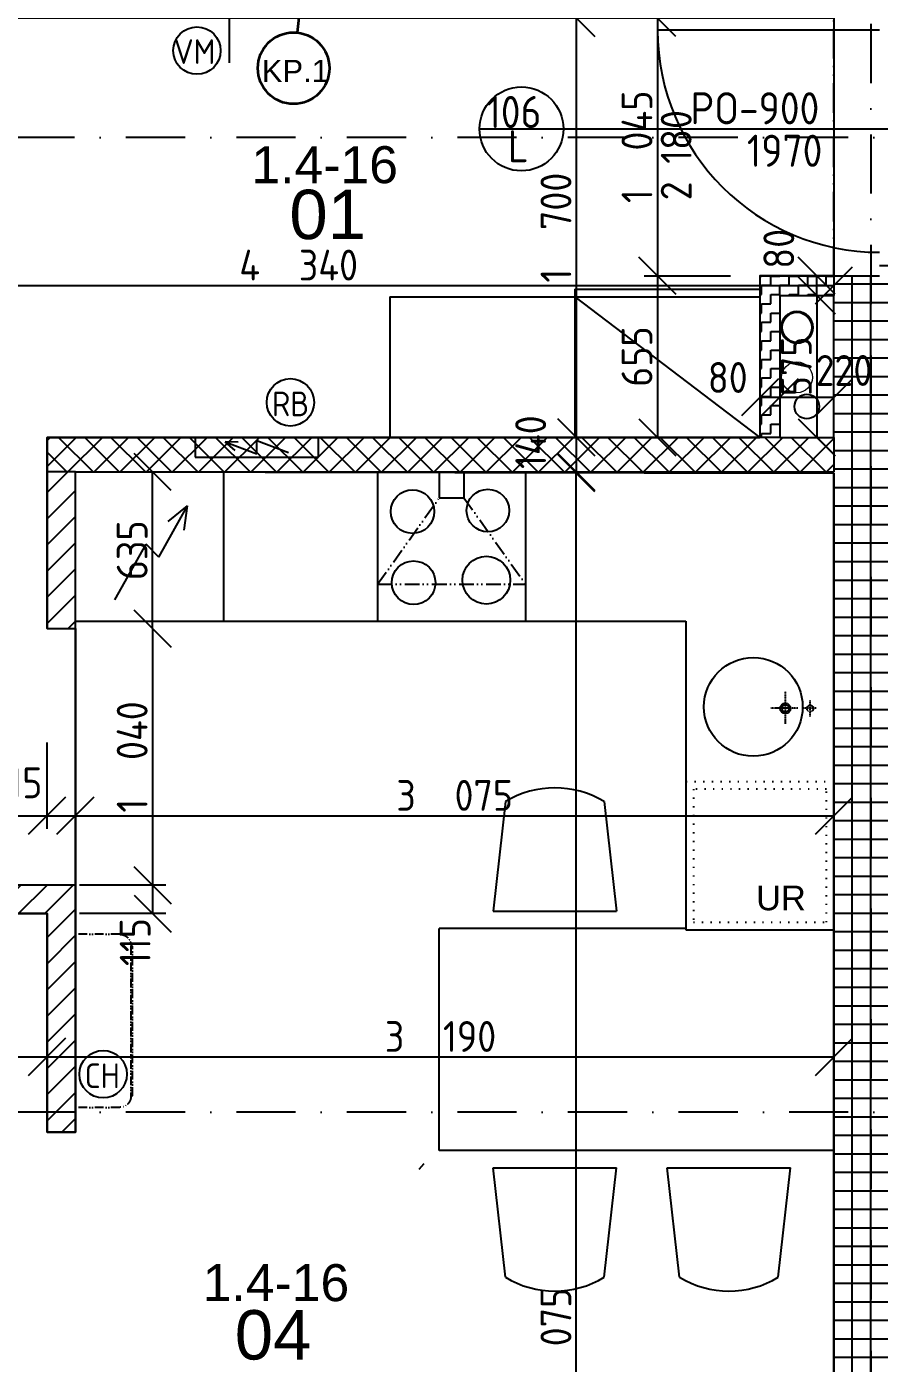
# Model space of a CAD drawing. Extents: x 4511820 to 5180432, y -1526536 to -944957.
# Drawn here: x 5126130 to 5129586, y -1295777 to -1290361 of the extents above; entities that cross this region are included whole.
import ezdxf

# ---------------------------------------------------------------- set-up
doc = ezdxf.new("R2010")
doc.units = 0
doc.header["$MEASUREMENT"] = 0
for name, pattern in [('ACAD_ISO07W100', [3.5, 0.5, -3]), ('ACAD_ISO12W100', [22, 12, -3, 0.5, -3, 0.5, -3]), ('BODKOCIARKOVANA_3', [5.6, 3, -1.3, 0, -1.3]), ('DASHED', [0.75, 0.5, -0.25])]:
    doc.linetypes.add(name, pattern=pattern)
doc.layers.get('0').update_dxf_attribs({"linetype": 'CONTINUOUS'})
doc.layers.get('Defpoints').update_dxf_attribs({"color": 61, "linetype": 'CONTINUOUS'})
for name, color, linetype in [('DVERE', 45, 'CONTINUOUS'), ('KÓTY', 4, 'CONTINUOUS'), ('MÚRY', 1, 'CONTINUOUS'), ('osi', 253, 'CONTINUOUS'), ('Plochy', 41, 'CONTINUOUS'), ('POPIS', 7, 'CONTINUOUS'), ('TENKÁ', 7, 'CONTINUOUS'), ('ZARIADENIE', 47, 'CONTINUOUS'), ('ZARIADENIE1', 145, 'CONTINUOUS'), ('ZZ-chladenie', 133, 'CONTINUOUS'), ('ZZ-elektro', 221, 'CONTINUOUS'), ('zz-vetr', 52, 'CONTINUOUS'), ('ŠRAFY', 82, 'CONTINUOUS')]:
    doc.layers.add(name, color=color, linetype=linetype)
for name, color, linetype, lineweight in [('preklady', 74, 'CONTINUOUS', 35), ('zz-kanal-daždová', 136, 'CONTINUOUS', 40), ('zz-kanal-splaskova', 37, 'CONTINUOUS', 18)]:
    doc.layers.add(name, color=color, linetype=linetype, lineweight=lineweight)
doc.styles.add('ARIAL', font='arial.ttf')
doc.styles.add('STYLE1', font='isocp.shx')
doc.dimstyles.new('STANDARD-50', dxfattribs={"dimtxt": 125, "dimasz": 150, "dimexe": 10, "dimexo": 200, "dimgap": 20, "dimtad": 1, "dimdsep": 46, "dimlunit": 6, "dimtxsty": 'STYLE1', "dimblk1": 'OBLIQUE', "dimblk2": 'OBLIQUE', "dimsah": 1, "dimcen": 2.5, "dimse1": 1, "dimse2": 1, "dimadec": 0, "dimazin": 0, "dimtfac": 1, "dimtmove": 1, "dimatfit": 3, "dimldrblk": 'OBLIQUE', "dimfxl": 1, "dimtolj": 1, "dimtzin": 0, "dimarcsym": 0})
pattern_1 = [(45, (515270.5, 128041), (-53.0330086, 53.0330086), [])]

# ---------------------------------------------------------------- blocks, each defined once
blk = doc.blocks.new('_OBLIQUE')
at = {"color": 0, "linetype": 'ByBlock'}
blk.add_line((-0.5, -0.5), (0.5, 0.5), dxfattribs=at)
blk = doc.blocks.new('*D25093')
at = {"layer": 'Defpoints', "color": 0}
for p in [(5129402.5, -1291370.2), (5129402.5, -1291409.5), (5125062.5, -1291475.2)]:
    blk.add_point(p, dxfattribs=at)
at = {"layer": 'KÓTY', "color": 0, "lineweight": -2}
blk.add_line((5125062.5, -1291409.5), (5129402.5, -1291409.5), dxfattribs=at)
at = {"layer": 'KÓTY', "color": 0, "linetype": 'ByBlock', "lineweight": -2, "xscale": 150, "yscale": 150, "zscale": 150, "rotation": 180}
blk.add_blockref('_OBLIQUE', (5125062.5, -1291409.5), dxfattribs=at)
at = {"layer": 'KÓTY', "color": 0, "linetype": 'ByBlock', "lineweight": -2, "xscale": 150, "yscale": 150, "zscale": 150}
blk.add_blockref('_OBLIQUE', (5129402.5, -1291409.5), dxfattribs=at)
at = {"layer": 'KÓTY', "color": 0, "insert": (5127232.5, -1291327), "char_height": 125, "attachment_point": 5, "style": 'STYLE1'}
blk.add_mtext('\\A1;4ﾠ340', dxfattribs=at)
blk = doc.blocks.new('*D25261')
at = {"layer": 'Defpoints', "color": 0}
for p in [(5123062.5, -1293955.2), (5126212.5, -1293955.2), (5126212.5, -1294535.5)]:
    blk.add_point(p, dxfattribs=at)
at = {"layer": 'KÓTY', "color": 0, "lineweight": -2}
blk.add_line((5123062.5, -1294535.5), (5126212.5, -1294535.5), dxfattribs=at)
at = {"layer": 'KÓTY', "color": 0, "linetype": 'ByBlock', "lineweight": -2, "xscale": 150, "yscale": 150, "zscale": 150, "rotation": 180}
blk.add_blockref('_OBLIQUE', (5123062.5, -1294535.5), dxfattribs=at)
at = {"layer": 'KÓTY', "color": 0, "linetype": 'ByBlock', "lineweight": -2, "xscale": 150, "yscale": 150, "zscale": 150}
blk.add_blockref('_OBLIQUE', (5126212.5, -1294535.5), dxfattribs=at)
at = {"layer": 'KÓTY', "color": 0, "insert": (5124637.5, -1294453), "char_height": 125, "attachment_point": 5, "style": 'STYLE1'}
blk.add_mtext('\\A1;3ﾠ150', dxfattribs=at)
blk = doc.blocks.new('*D25262')
at = {"layer": 'Defpoints', "color": 0}
for p in [(5126212.5, -1293955.2), (5129402.5, -1293955.2), (5129402.5, -1294535.5)]:
    blk.add_point(p, dxfattribs=at)
at = {"layer": 'KÓTY', "color": 0, "lineweight": -2}
blk.add_line((5126212.5, -1294535.5), (5129402.5, -1294535.5), dxfattribs=at)
at = {"layer": 'KÓTY', "color": 0, "linetype": 'ByBlock', "lineweight": -2, "xscale": 150, "yscale": 150, "zscale": 150, "rotation": 180}
blk.add_blockref('_OBLIQUE', (5126212.5, -1294535.5), dxfattribs=at)
at = {"layer": 'KÓTY', "color": 0, "linetype": 'ByBlock', "lineweight": -2, "xscale": 150, "yscale": 150, "zscale": 150}
blk.add_blockref('_OBLIQUE', (5129402.5, -1294535.5), dxfattribs=at)
at = {"layer": 'KÓTY', "color": 0, "insert": (5127807.5, -1294453), "char_height": 125, "attachment_point": 5, "style": 'STYLE1'}
blk.add_mtext('\\A1;3ﾠ190', dxfattribs=at)
blk = doc.blocks.new('*D25264')
at = {"layer": 'Defpoints', "color": 0}
for p in [(5125619.5, -1293955.2), (5126212.5, -1293955.2), (5126212.5, -1296760.2)]:
    blk.add_point(p, dxfattribs=at)
at = {"layer": 'KÓTY', "color": 0, "lineweight": -2}
blk.add_line((5125619.5, -1296760.2), (5125619.5, -1293955.2), dxfattribs=at)
at = {"layer": 'KÓTY', "color": 0, "linetype": 'ByBlock', "lineweight": -2, "xscale": 150, "yscale": 150, "zscale": 150}
for p, rotation in [((5125619.5, -1293955.2), 90), ((5125619.5, -1296760.2), 270)]:
    blk.add_blockref('_OBLIQUE', p, dxfattribs=dict(at, rotation=rotation))
at = {"layer": 'KÓTY', "color": 0, "insert": (5125537, -1295357.7), "char_height": 125, "attachment_point": 5, "rotation": 90, "style": 'STYLE1'}
blk.add_mtext('\\A1;2ﾠ805', dxfattribs=at)
blk = doc.blocks.new('*D25265')
at = {"layer": 'Defpoints', "color": 0}
for p in [(5129402.5, -1290325.2), (5128686.5, -1291370.2), (5129402.5, -1291370.2)]:
    blk.add_point(p, dxfattribs=at)
at = {"layer": 'KÓTY', "color": 0, "lineweight": -2}
blk.add_line((5128686.5, -1290325.2), (5128686.5, -1291370.2), dxfattribs=at)
at = {"layer": 'KÓTY', "color": 0, "linetype": 'ByBlock', "lineweight": -2, "xscale": 150, "yscale": 150, "zscale": 150}
for p, rotation in [((5128686.5, -1290325.2), 90), ((5128686.5, -1291370.2), 270)]:
    blk.add_blockref('_OBLIQUE', p, dxfattribs=dict(at, rotation=rotation))
at = {"layer": 'KÓTY', "color": 0, "insert": (5128604, -1290847.7), "char_height": 125, "attachment_point": 5, "rotation": 90, "style": 'STYLE1'}
blk.add_mtext('\\A1;1ﾠ045', dxfattribs=at)
blk = doc.blocks.new('*D25266')
at = {"layer": 'Defpoints', "color": 0}
for p in [(5129402.5, -1291370.2), (5128686.5, -1292025.2), (5129402.5, -1292025.2)]:
    blk.add_point(p, dxfattribs=at)
at = {"layer": 'KÓTY', "color": 0, "lineweight": -2}
blk.add_line((5128686.5, -1291370.2), (5128686.5, -1292025.2), dxfattribs=at)
at = {"layer": 'KÓTY', "color": 0, "linetype": 'ByBlock', "lineweight": -2, "xscale": 150, "yscale": 150, "zscale": 150}
for p, rotation in [((5128686.5, -1291370.2), 90), ((5128686.5, -1292025.2), 270)]:
    blk.add_blockref('_OBLIQUE', p, dxfattribs=dict(at, rotation=rotation))
at = {"layer": 'KÓTY', "color": 0, "insert": (5128604, -1291697.7), "char_height": 125, "attachment_point": 5, "rotation": 90, "style": 'STYLE1'}
blk.add_mtext('\\A1;655', dxfattribs=at)
blk = doc.blocks.new('*D25267')
at = {"layer": 'Defpoints', "color": 0}
for p in [(5128686.5, -1290325.2), (5128358, -1292025.2), (5128686.5, -1292025.2)]:
    blk.add_point(p, dxfattribs=at)
at = {"layer": 'KÓTY', "color": 0, "lineweight": -2}
blk.add_line((5128358, -1290325.2), (5128358, -1292025.2), dxfattribs=at)
at = {"layer": 'KÓTY', "color": 0, "linetype": 'ByBlock', "lineweight": -2, "xscale": 150, "yscale": 150, "zscale": 150}
for p, rotation in [((5128358, -1290325.2), 90), ((5128358, -1292025.2), 270)]:
    blk.add_blockref('_OBLIQUE', p, dxfattribs=dict(at, rotation=rotation))
at = {"layer": 'KÓTY', "color": 0, "insert": (5128275.5, -1291175.2), "char_height": 125, "attachment_point": 5, "rotation": 90, "style": 'STYLE1'}
blk.add_mtext('\\A1;1ﾠ700', dxfattribs=at)
blk = doc.blocks.new('*D25270')
at = {"layer": 'Defpoints', "color": 0}
for p in [(5126212.5, -1292800.2), (5126212.5, -1293558.5), (5125062.5, -1293840.2)]:
    blk.add_point(p, dxfattribs=at)
at = {"layer": 'KÓTY', "color": 0, "lineweight": -2}
blk.add_line((5125062.5, -1293558.5), (5126212.5, -1293558.5), dxfattribs=at)
at = {"layer": 'KÓTY', "color": 0, "linetype": 'ByBlock', "lineweight": -2, "xscale": 150, "yscale": 150, "zscale": 150, "rotation": 180}
blk.add_blockref('_OBLIQUE', (5125062.5, -1293558.5), dxfattribs=at)
at = {"layer": 'KÓTY', "color": 0, "linetype": 'ByBlock', "lineweight": -2, "xscale": 150, "yscale": 150, "zscale": 150}
blk.add_blockref('_OBLIQUE', (5126212.5, -1293558.5), dxfattribs=at)
at = {"layer": 'KÓTY', "color": 0, "insert": (5125637.5, -1293476), "char_height": 125, "attachment_point": 5, "style": 'STYLE1'}
blk.add_mtext('\\A1;1ﾠ150', dxfattribs=at)
blk = doc.blocks.new('*D25271')
at = {"layer": 'Defpoints', "color": 0}
for p in [(5126327.5, -1292800.2), (5129402.5, -1292800.2), (5129402.5, -1293558.5)]:
    blk.add_point(p, dxfattribs=at)
at = {"layer": 'KÓTY', "color": 0, "lineweight": -2}
blk.add_line((5126327.5, -1293558.5), (5129402.5, -1293558.5), dxfattribs=at)
at = {"layer": 'KÓTY', "color": 0, "linetype": 'ByBlock', "lineweight": -2, "xscale": 150, "yscale": 150, "zscale": 150, "rotation": 180}
blk.add_blockref('_OBLIQUE', (5126327.5, -1293558.5), dxfattribs=at)
at = {"layer": 'KÓTY', "color": 0, "linetype": 'ByBlock', "lineweight": -2, "xscale": 150, "yscale": 150, "zscale": 150}
blk.add_blockref('_OBLIQUE', (5129402.5, -1293558.5), dxfattribs=at)
at = {"layer": 'KÓTY', "color": 0, "insert": (5127865, -1293476), "char_height": 125, "attachment_point": 5, "style": 'STYLE1'}
blk.add_mtext('\\A1;3ﾠ075', dxfattribs=at)
blk = doc.blocks.new('*D25272')
at = {"layer": 'Defpoints', "color": 0}
for p in [(5126212.5, -1292800.2), (5126327.5, -1292800.2), (5126327.5, -1293558.5)]:
    blk.add_point(p, dxfattribs=at)
at = {"layer": 'KÓTY', "color": 0, "lineweight": -2}
blk.add_line((5126212.5, -1293558.5), (5126327.5, -1293558.5), dxfattribs=at)
at = {"layer": 'KÓTY', "color": 0, "linetype": 'ByBlock', "lineweight": -2, "xscale": 150, "yscale": 150, "zscale": 150, "rotation": 180}
blk.add_blockref('_OBLIQUE', (5126212.5, -1293558.5), dxfattribs=at)
at = {"layer": 'KÓTY', "color": 0, "linetype": 'ByBlock', "lineweight": -2, "xscale": 150, "yscale": 150, "zscale": 150}
blk.add_blockref('_OBLIQUE', (5126327.5, -1293558.5), dxfattribs=at)
at = {"layer": 'KÓTY', "color": 0, "insert": (5126096.5, -1293425), "char_height": 125, "attachment_point": 5, "style": 'STYLE1'}
blk.add_mtext('\\A1;115', dxfattribs=at)
blk = doc.blocks.new('*D25273')
at = {"layer": 'Defpoints', "color": 0}
for p in [(5128358, -1292025.2), (5128358, -1292165.2), (5128358, -1292165.2)]:
    blk.add_point(p, dxfattribs=at)
at = {"layer": 'KÓTY', "color": 0, "lineweight": -2}
blk.add_line((5128358, -1292025.2), (5128358, -1292165.2), dxfattribs=at)
at = {"layer": 'KÓTY', "color": 0, "linetype": 'ByBlock', "lineweight": -2, "xscale": 150, "yscale": 150, "zscale": 150}
for p, rotation in [((5128358, -1292025.2), 90), ((5128358, -1292165.2), 270)]:
    blk.add_blockref('_OBLIQUE', p, dxfattribs=dict(at, rotation=rotation))
at = {"layer": 'KÓTY', "color": 0, "insert": (5128173, -1292044.4), "char_height": 125, "attachment_point": 5, "rotation": 90, "style": 'STYLE1'}
blk.add_mtext('\\A1;140', dxfattribs=at)
blk = doc.blocks.new('*D25274')
at = {"layer": 'Defpoints', "color": 0}
for p in [(5128358, -1292170.2), (5129402.5, -1292170.2), (5129402.5, -1299245.2)]:
    blk.add_point(p, dxfattribs=at)
at = {"layer": 'KÓTY', "color": 0, "lineweight": -2}
blk.add_line((5128358, -1299245.2), (5128358, -1292170.2), dxfattribs=at)
at = {"layer": 'KÓTY', "color": 0, "linetype": 'ByBlock', "lineweight": -2, "xscale": 150, "yscale": 150, "zscale": 150}
for p, rotation in [((5128358, -1292170.2), 90), ((5128358, -1299245.2), 270)]:
    blk.add_blockref('_OBLIQUE', p, dxfattribs=dict(at, rotation=rotation))
at = {"layer": 'KÓTY', "color": 0, "insert": (5128275.5, -1295707.7), "char_height": 125, "attachment_point": 5, "rotation": 90, "style": 'STYLE1'}
blk.add_mtext('\\A1;7ﾠ075', dxfattribs=at)
blk = doc.blocks.new('*D25275')
at = {"layer": 'Defpoints', "color": 0}
for p in [(5128358, -1290210.2), (5129402.5, -1290210.2), (5129402.5, -1290325.2)]:
    blk.add_point(p, dxfattribs=at)
at = {"layer": 'KÓTY', "color": 0, "lineweight": -2}
blk.add_line((5128358, -1290325.2), (5128358, -1290210.2), dxfattribs=at)
at = {"layer": 'KÓTY', "color": 0, "linetype": 'ByBlock', "lineweight": -2, "xscale": 150, "yscale": 150, "zscale": 150}
for p, rotation in [((5128358, -1290210.2), 90), ((5128358, -1290325.2), 270)]:
    blk.add_blockref('_OBLIQUE', p, dxfattribs=dict(at, rotation=rotation))
at = {"layer": 'KÓTY', "color": 0, "insert": (5128173, -1290216.9), "char_height": 125, "attachment_point": 5, "rotation": 90, "style": 'STYLE1'}
blk.add_mtext('\\A1;115', dxfattribs=at)
blk = doc.blocks.new('*D25277')
at = {"layer": 'Defpoints', "color": 0}
for p in [(5126327.5, -1292165.2), (5126640, -1292165.2), (5126327.5, -1292800.2)]:
    blk.add_point(p, dxfattribs=at)
at = {"layer": 'KÓTY', "color": 0, "lineweight": -2}
blk.add_line((5126640, -1292800.2), (5126640, -1292165.2), dxfattribs=at)
at = {"layer": 'KÓTY', "color": 0, "linetype": 'ByBlock', "lineweight": -2, "xscale": 150, "yscale": 150, "zscale": 150}
for p, rotation in [((5126640, -1292165.2), 90), ((5126640, -1292800.2), 270)]:
    blk.add_blockref('_OBLIQUE', p, dxfattribs=dict(at, rotation=rotation))
at = {"layer": 'KÓTY', "color": 0, "insert": (5126557.5, -1292482.7), "char_height": 125, "attachment_point": 5, "rotation": 90, "style": 'STYLE1'}
blk.add_mtext('\\A1;635', dxfattribs=at)
blk = doc.blocks.new('*D25278')
at = {"layer": 'Defpoints', "color": 0}
for p in [(5126327.5, -1292800.2), (5126327.5, -1293840.2), (5126640, -1293840.2)]:
    blk.add_point(p, dxfattribs=at)
at = {"layer": 'KÓTY', "color": 0, "lineweight": -2}
blk.add_line((5126640, -1292800.2), (5126640, -1293840.2), dxfattribs=at)
at = {"layer": 'KÓTY', "color": 0, "linetype": 'ByBlock', "lineweight": -2, "xscale": 150, "yscale": 150, "zscale": 150}
for p, rotation in [((5126640, -1292800.2), 90), ((5126640, -1293840.2), 270)]:
    blk.add_blockref('_OBLIQUE', p, dxfattribs=dict(at, rotation=rotation))
at = {"layer": 'KÓTY', "color": 0, "insert": (5126557.5, -1293320.2), "char_height": 125, "attachment_point": 5, "rotation": 90, "style": 'STYLE1'}
blk.add_mtext('\\A1;1ﾠ040', dxfattribs=at)
blk = doc.blocks.new('*D25279')
at = {"layer": 'Defpoints', "color": 0}
for p in [(5126327.5, -1293840.2), (5126212.5, -1293955.2), (5126640, -1293955.2)]:
    blk.add_point(p, dxfattribs=at)
at = {"layer": 'KÓTY', "color": 0, "lineweight": -2}
blk.add_line((5126640, -1293840.2), (5126640, -1293955.2), dxfattribs=at)
at = {"layer": 'KÓTY', "color": 0, "linetype": 'ByBlock', "lineweight": -2, "xscale": 150, "yscale": 150, "zscale": 150}
for p, rotation in [((5126640, -1293840.2), 90), ((5126640, -1293955.2), 270)]:
    blk.add_blockref('_OBLIQUE', p, dxfattribs=dict(at, rotation=rotation))
at = {"layer": 'KÓTY', "color": 0, "insert": (5126569.5, -1294070.5), "char_height": 125, "attachment_point": 5, "rotation": 90, "style": 'STYLE1'}
blk.add_mtext('\\A1;115', dxfattribs=at)
blk = doc.blocks.new('*D25280')
at = {"layer": 'Defpoints', "color": 0}
for p in [(5129182.5, -1291450.2), (5129402.5, -1291450.2), (5129182.5, -1291863.5)]:
    blk.add_point(p, dxfattribs=at)
at = {"layer": 'KÓTY', "color": 0, "lineweight": -2}
blk.add_line((5129402.5, -1291863.5), (5129182.5, -1291863.5), dxfattribs=at)
at = {"layer": 'KÓTY', "color": 0, "linetype": 'ByBlock', "lineweight": -2, "xscale": 150, "yscale": 150, "zscale": 150, "rotation": 180}
blk.add_blockref('_OBLIQUE', (5129182.5, -1291863.5), dxfattribs=at)
at = {"layer": 'KÓTY', "color": 0, "linetype": 'ByBlock', "lineweight": -2, "xscale": 150, "yscale": 150, "zscale": 150}
blk.add_blockref('_OBLIQUE', (5129402.5, -1291863.5), dxfattribs=at)
at = {"layer": 'KÓTY', "color": 0, "insert": (5129443, -1291754), "char_height": 125, "attachment_point": 5, "style": 'STYLE1'}
blk.add_mtext('\\A1;220', dxfattribs=at)
blk = doc.blocks.new('*D25281')
at = {"layer": 'Defpoints', "color": 0}
for p in [(5129102.5, -1291863.5), (5129102.5, -1291863.5), (5129182.5, -1291863.5)]:
    blk.add_point(p, dxfattribs=at)
at = {"layer": 'KÓTY', "color": 0, "lineweight": -2}
blk.add_line((5129182.5, -1291863.5), (5129102.5, -1291863.5), dxfattribs=at)
at = {"layer": 'KÓTY', "color": 0, "linetype": 'ByBlock', "lineweight": -2, "xscale": 150, "yscale": 150, "zscale": 150, "rotation": 180}
blk.add_blockref('_OBLIQUE', (5129102.5, -1291863.5), dxfattribs=at)
at = {"layer": 'KÓTY', "color": 0, "linetype": 'ByBlock', "lineweight": -2, "xscale": 150, "yscale": 150, "zscale": 150}
blk.add_blockref('_OBLIQUE', (5129182.5, -1291863.5), dxfattribs=at)
at = {"layer": 'KÓTY', "color": 0, "insert": (5128972, -1291782.5), "char_height": 125, "attachment_point": 5, "style": 'STYLE1'}
blk.add_mtext('\\A1;80', dxfattribs=at)
blk = doc.blocks.new('*D25282')
at = {"layer": 'Defpoints', "color": 0}
for p in [(5129402.5, -1291450.2), (5129332.5, -1292025.2), (5129402.5, -1292025.2)]:
    blk.add_point(p, dxfattribs=at)
at = {"layer": 'KÓTY', "color": 0, "lineweight": -2}
blk.add_line((5129332.5, -1291450.2), (5129332.5, -1292025.2), dxfattribs=at)
at = {"layer": 'KÓTY', "color": 0, "linetype": 'ByBlock', "lineweight": -2, "xscale": 150, "yscale": 150, "zscale": 150}
for p, rotation in [((5129332.5, -1291450.2), 90), ((5129332.5, -1292025.2), 270)]:
    blk.add_blockref('_OBLIQUE', p, dxfattribs=dict(at, rotation=rotation))
at = {"layer": 'KÓTY', "color": 0, "insert": (5129250, -1291737.7), "char_height": 125, "attachment_point": 5, "rotation": 90, "style": 'STYLE1'}
blk.add_mtext('\\A1;575', dxfattribs=at)
blk = doc.blocks.new('*D25283')
at = {"layer": 'Defpoints', "color": 0}
for p in [(5129332.5, -1291370.2), (5129332.5, -1291370.2), (5129332.5, -1291450.2)]:
    blk.add_point(p, dxfattribs=at)
at = {"layer": 'KÓTY', "color": 0, "lineweight": -2}
blk.add_line((5129332.5, -1291450.2), (5129332.5, -1291370.2), dxfattribs=at)
at = {"layer": 'KÓTY', "color": 0, "linetype": 'ByBlock', "lineweight": -2, "xscale": 150, "yscale": 150, "zscale": 150}
for p, rotation in [((5129332.5, -1291370.2), 90), ((5129332.5, -1291450.2), 270)]:
    blk.add_blockref('_OBLIQUE', p, dxfattribs=dict(at, rotation=rotation))
at = {"layer": 'KÓTY', "color": 0, "insert": (5129179, -1291261), "char_height": 125, "attachment_point": 5, "rotation": 90, "style": 'STYLE1'}
blk.add_mtext('\\A1;80', dxfattribs=at)
blk = doc.blocks.new('*D25284')
at = {"layer": 'Defpoints', "color": 0}
for p in [(5126220, -1290325.2), (5125619.5, -1293840.2), (5126220, -1293840.2)]:
    blk.add_point(p, dxfattribs=at)
at = {"layer": 'KÓTY', "color": 0, "lineweight": -2}
blk.add_line((5125619.5, -1290325.2), (5125619.5, -1293840.2), dxfattribs=at)
at = {"layer": 'KÓTY', "color": 0, "linetype": 'ByBlock', "lineweight": -2, "xscale": 150, "yscale": 150, "zscale": 150}
for p, rotation in [((5125619.5, -1290325.2), 90), ((5125619.5, -1293840.2), 270)]:
    blk.add_blockref('_OBLIQUE', p, dxfattribs=dict(at, rotation=rotation))
at = {"layer": 'KÓTY', "color": 0, "insert": (5125537, -1292082.7), "char_height": 125, "attachment_point": 5, "rotation": 90, "style": 'STYLE1'}
blk.add_mtext('\\A1;3ﾠ515', dxfattribs=at)
blk = doc.blocks.new('chlad2')
at = {"layer": 'ZZ-chladenie', "linetype": 'ACAD_ISO12W100', "ltscale": 3}
for p, q in [((5102412.5, -1105747.3), (5102592.5, -1105747.3)), ((5102412.5, -1106448.4), (5102592.5, -1106448.4))]:
    blk.add_line(p, q, dxfattribs=at)
blk.add_lwpolyline([(5102367.5, -1106402), (5102360.8, -1106402), (5102360.8, -1105794.8), (5102367.5, -1105794.8)], close=True, dxfattribs=at)
for centre, start, end in [((5102412.5, -1105792.3), 90, 180), ((5102412.5, -1106403.4), 180, 270)]:
    blk.add_arc(centre, 45, start, end, dxfattribs=at)

msp = doc.modelspace()

# ---------------------------------------------------------------- hatches: boundary and pattern name
at = {"layer": 'ŠRAFY', "ltscale": 0.25}
h = msp.add_hatch(dxfattribs=at)
h.set_pattern_fill('ANSI37', color=256, scale=600, angle=45)
h.set_pattern_definition([(90, (-3307273.674, 493071.734), (-75, 1e-14), []), (180, (-3307273.674, 493071.734), (-1e-14, -75), [])])
h.paths.add_polyline_path([(5129702.5, -1291820.191), (5129702.5, -1291740.191), (5129702.5, -1291440.191), (5129702.5, -1291325.191), (5129702.5, -1291275.191), (5129587.5, -1291275.191), (5129587.5, -1291370.191), (5129402.5, -1291370.191), (5129402.5, -1291450.191), (5129402.5, -1292025.191), (5129402.5, -1292165.191), (5129402.5, -1292170.191), (5129402.5, -1293420.191), (5129402.5, -1294020.191), (5129402.5, -1294915.191), (5129402.5, -1299245.191), (5129702.5, -1299245.191), (5129702.5, -1298185.191), (5129702.5, -1298010.191), (5129702.5, -1294190.191), (5129702.5, -1293290.191), (5129702.5, -1292690.191)])
h = msp.add_hatch(dxfattribs=at)
h.set_pattern_fill('ZIGZAG', color=256, scale=300, style=0)
h.set_pattern_definition([(0, (-68841.5, 128041), (37.5, 37.5), [37.5, -37.5]), (90, (-68804, 128041), (-37.5, 37.5), [37.5, -37.5])])
h.paths.add_polyline_path([(5129102.5, -1291425.191), (5129102.5, -1291455.191), (5129102.5, -1292025.191), (5129182.5, -1292025.191), (5129182.5, -1291450.191), (5129402.5, -1291450.191), (5129402.5, -1291370.191), (5129102.5, -1291370.191)])
h = msp.add_hatch(dxfattribs=at)
h.set_pattern_fill('ANSI37', color=256, scale=600, style=0)
h.set_pattern_definition([(45, (-2973754.684, 351431.784), (-53.0330086, 53.0330086), []), (135, (-2973754.684, 351431.784), (-53.0330086, -53.0330086), [])])
h.paths.add_polyline_path([(5126212.5, -1292165.191), (5126327.5, -1292165.191), (5129402.5, -1292165.191), (5129402.5, -1292025.191), (5129182.5, -1292025.191), (5129102.5, -1292025.191), (5126212.5, -1292025.191)])
h = msp.add_hatch(dxfattribs=at)
h.set_pattern_fill('ANSI31', color=256, scale=600, style=0)
h.set_pattern_definition(pattern_1)
h.paths.add_polyline_path([(5126212.5, -1292800.191), (5126327.5, -1292800.191), (5126327.5, -1292165.191), (5126212.5, -1292165.191)])
h = msp.add_hatch(dxfattribs=at)
h.set_pattern_fill('ANSI31', color=256, scale=600, style=0)
h.set_pattern_definition(pattern_1)
h.paths.add_polyline_path([(5126327.5, -1293840.191), (5125062.5, -1293840.191), (5125062.5, -1293350.191), (5125062.5, -1293340.191), (5124947.5, -1293340.191), (5124947.5, -1293350.191), (5124947.5, -1293815.191), (5124947.5, -1293840.191), (5123177.5, -1293840.191), (5123062.5, -1293840.191), (5123062.5, -1293955.191), (5125327.492, -1293955.191), (5126028.602, -1293955.191), (5126212.5, -1293955.191), (5126212.5, -1294840.191), (5126327.5, -1294840.191), (5126327.5, -1293955.191)])

# ---------------------------------------------------------------- linework, layer by layer
at = {"layer": 'DVERE', "ltscale": 0.25}
for p, q in [((5126952.5, -1290506.691), (5126952.5, -1289104.035)), ((5127965.558, -1290775.191), (5128305.558, -1290775.191)), ((5127965.558, -1290775.191), (5129902.156, -1290775.191)), ((5127965.558, -1290775.191), (5128305.558, -1290775.191)), ((5127965.558, -1290775.191), (5129902.156, -1290775.191))]:
    msp.add_line(p, q, dxfattribs=at)
at = {"layer": 'DVERE'}
msp.add_line((5129587.5, -1290375.191), (5128687.5, -1290375.191), dxfattribs=at)
at = {"layer": 'DVERE', "ltscale": 0.25}
msp.add_circle((5128135.558, -1290775.191), 170, dxfattribs=at)
at = {"layer": 'DVERE'}
msp.add_arc((5129587.5, -1290375.191), 900, 180, 270, dxfattribs=at)
at = {"layer": 'KÓTY', "ltscale": 25}
for p, q in [((5128633.097, -1291370.191), (5128983.097, -1291370.191)), ((5126212.5, -1293611.903), (5126212.5, -1293261.903)), ((5126327.5, -1294588.903), (5126327.5, -1294238.903))]:
    msp.add_line(p, q, dxfattribs=at)
at = {"layer": 'KÓTY', "ltscale": 0.25}
for p, q in [((5126693.403, -1293840.191), (5126343.403, -1293840.191)), ((5126693.403, -1293955.191), (5126343.403, -1293955.191))]:
    msp.add_line(p, q, dxfattribs=at)
at = {"layer": 'MÚRY'}
for p, q in [((5129102.5, -1291370.191), (5129102.5, -1292025.191)), ((5129102.5, -1291370.191), (5129587.5, -1291370.191)), ((5129182.5, -1291450.191), (5129182.5, -1292025.191)), ((5129182.5, -1291450.191), (5129402.5, -1291450.191)), ((5129402.5, -1292025.191), (5129402.5, -1291450.191)), ((5126212.5, -1292800.191), (5126212.5, -1292025.191)), ((5126327.5, -1292800.191), (5126327.5, -1292165.191)), ((5129402.5, -1299245.191), (5129402.5, -1292170.191)), ((5129402.5, -1292170.191), (5129402.5, -1297995.191)), ((5126327.5, -1293840.191), (5126327.5, -1293955.191))]:
    msp.add_line(p, q, dxfattribs=at)
at = {"layer": 'MÚRY', "ltscale": 0.25}
for p, q in [((5126212.5, -1292025.191), (5129102.5, -1292025.191)), ((5129182.5, -1292025.191), (5129402.5, -1292025.191)), ((5126327.5, -1292165.191), (5129402.5, -1292165.191)), ((5126212.5, -1292800.191), (5126327.5, -1292800.191)), ((5126327.5, -1293840.191), (5125062.5, -1293840.191)), ((5126327.5, -1293840.191), (5126327.5, -1294840.191)), ((5126212.5, -1293955.191), (5123062.5, -1293955.191)), ((5126212.5, -1294840.191), (5126212.5, -1293955.191)), ((5126327.5, -1294840.191), (5126212.5, -1294840.191))]:
    msp.add_line(p, q, dxfattribs=at)
at = {"layer": 'osi', "linetype": 'BODKOCIARKOVANA_3', "ltscale": 80}
for p, q in [((5129552.5, -1284972.097), (5129552.5, -1316900)), ((5157242.5, -1290810.191), (5093572.5, -1290810.191)), ((5157242.5, -1294760.191), (5093572.5, -1294760.191))]:
    msp.add_line(p, q, dxfattribs=at)
at = {"layer": 'Plochy'}
for points in [[(5125062.5, -1290325.191), (5129402.5, -1290325.191), (5129402.5, -1291370.191), (5129102.5, -1291370.191), (5129102.5, -1292025.191), (5126212.5, -1292025.191), (5126212.5, -1292800.191), (5126327.5, -1292800.191), (5126327.5, -1293840.191), (5125062.5, -1293840.191)], [(5126327.5, -1296760.191), (5126212.5, -1296760.191), (5126212.5, -1298010.191), (5123062.5, -1298010.191), (5123062.5, -1293955.191), (5126212.5, -1293955.191), (5126212.5, -1294840.191), (5126327.5, -1294840.191), (5126327.5, -1292165.191), (5129402.5, -1292170.191), (5129402.5, -1299245.191), (5126327.5, -1299245.191)]]:
    msp.add_lwpolyline(points, close=True, dxfattribs=at)
at = {"layer": 'preklady'}
msp.add_line((5127238.5, -1290274), (5127226.988, -1290384.777), dxfattribs=at)
at = {"layer": 'preklady', "ltscale": 0.25}
msp.add_circle((5127212, -1290529), 145, dxfattribs=at)
at = {"layer": 'TENKÁ', "linetype": 'ACAD_ISO12W100', "ltscale": 10}
msp.add_line((5129402.5, -1291370.191), (5129402.5, -1290325.191), dxfattribs=at)
at = {"layer": 'TENKÁ'}
for p, q in [((5129402.5, -1291370.191), (5129402.5, -1291450.191)), ((5129182.5, -1292025.191), (5129102.5, -1292025.191)), ((5129402.5, -1292025.191), (5129402.5, -1292165.191)), ((5126327.5, -1292165.191), (5126212.5, -1292165.191))]:
    msp.add_line(p, q, dxfattribs=at)
at = {"layer": 'TENKÁ', "linetype": 'ACAD_ISO07W100', "ltscale": 10}
msp.add_line((5126327.5, -1292800.191), (5126327.5, -1293840.191), dxfattribs=at)
at = {"layer": 'ZARIADENIE'}
for p, q in [((5127602.5, -1291455.191), (5129102.5, -1291455.191)), ((5127602.5, -1291455.191), (5127602.5, -1292025.191)), ((5128352.5, -1291425.191), (5129102.5, -1291425.191)), ((5128352.5, -1291425.191), (5128352.5, -1292025.191)), ((5128352.5, -1291455.191), (5129102.5, -1292025.191))]:
    msp.add_line(p, q, dxfattribs=at)
at = {"layer": 'ZARIADENIE', "color": 45, "ltscale": 0.25}
for p, q in [((5128071.003, -1293501.455), (5128021.003, -1293945.583)), ((5128471.003, -1293501.455), (5128521.003, -1293945.583)), ((5128021.003, -1293945.583), (5128521.003, -1293945.583)), ((5127802.5, -1294915.191), (5127802.5, -1294015.191)), ((5128802.5, -1294015.191), (5127802.5, -1294015.191)), ((5129402.5, -1294915.191), (5127802.5, -1294915.191)), ((5128071.003, -1295428.928), (5128021.003, -1294984.8)), ((5128021.003, -1294984.8), (5128521.003, -1294984.8)), ((5128471.003, -1295428.928), (5128521.003, -1294984.8)), ((5128776.66, -1295428.928), (5128726.66, -1294984.8)), ((5128726.66, -1294984.8), (5129226.66, -1294984.8)), ((5129176.66, -1295428.928), (5129226.66, -1294984.8))]:
    msp.add_line(p, q, dxfattribs=at)
at = {"layer": 'ZARIADENIE', "ltscale": 0.25}
msp.add_line((5127720.935, -1294990.324), (5127740.728, -1294967.78), dxfattribs=at)
at = {"layer": 'ZARIADENIE', "color": 45, "ltscale": 0.25}
for centre, start, end in [((5128271.003, -1293831.478), 58.783386, 121.216614), ((5128271.003, -1295098.904), 238.783386, 301.216614), ((5128976.66, -1295098.904), 238.783386, 301.216614)]:
    msp.add_arc(centre, 385.896, start, end, dxfattribs=at)
at = {"layer": 'ZARIADENIE1', "color": 8, "ltscale": 0.25}
for p, q in [((5126927.5, -1292170.191), (5126927.5, -1292770.191)), ((5127552.5, -1292170.191), (5127552.5, -1292770.191)), ((5127552.5, -1292170.191), (5127552.5, -1292770.191)), ((5127802.5, -1292170.191), (5127802.5, -1292270.191)), ((5127902.5, -1292170.191), (5127902.5, -1292270.191)), ((5128152.5, -1292170.191), (5128152.5, -1292770.191)), ((5128152.5, -1292170.191), (5128152.5, -1292770.191)), ((5127802.5, -1292270.191), (5127902.5, -1292270.191)), ((5126327.5, -1292770.191), (5128802.5, -1292770.191)), ((5128802.5, -1292770.191), (5128802.5, -1294020.191)), ((5128802.5, -1294020.191), (5129402.5, -1294020.191))]:
    msp.add_line(p, q, dxfattribs=at)
at = {"layer": 'ZARIADENIE1', "color": 8}
for p, q in [((5126665.408, -1292510.249), (5126781.124, -1292302.273)), ((5126703.575, -1292365.552), (5126781.124, -1292302.273)), ((5126768.24, -1292401.531), (5126781.124, -1292302.273)), ((5126487.648, -1292683.703), (5126613.575, -1292457.377)), ((5126665.408, -1292510.249), (5126613.575, -1292457.377))]:
    msp.add_line(p, q, dxfattribs=at)
at = {"layer": 'ZARIADENIE1', "color": 8, "linetype": 'ACAD_ISO12W100', "ltscale": 5}
for p, q in [((5127552.5, -1292620.191), (5127802.5, -1292270.191)), ((5127902.5, -1292270.191), (5128152.5, -1292620.191)), ((5127552.5, -1292620.191), (5128152.5, -1292620.191))]:
    msp.add_line(p, q, dxfattribs=at)
at = {"layer": 'ZARIADENIE1', "color": 8, "linetype": 'DASHED'}
for p, q in [((5129205.731, -1293186.152), (5129205.731, -1293054.699)), ((5129256.396, -1293123.164), (5129146.851, -1293123.164)), ((5129330.801, -1293123.164), (5129278.768, -1293123.164)), ((5129306.154, -1293156.028), (5129306.154, -1293090.301))]:
    msp.add_line(p, q, dxfattribs=at)
at = {"layer": 'ZARIADENIE1', "color": 8, "linetype": 'ACAD_ISO07W100', "ltscale": 10}
msp.add_line((5128802.5, -1293420.191), (5129402.5, -1293420.191), dxfattribs=at)
msp.add_lwpolyline([(5129372.5, -1293450.191), (5128832.5, -1293450.191), (5128832.5, -1293990.191), (5129372.5, -1293990.191)], close=True, dxfattribs=at)
at = {"layer": 'ZARIADENIE1', "color": 8, "ltscale": 0.25}
for centre, radius in [((5127693.949, -1292325.957), 88.387), ((5127999.624, -1292321.748), 86.283), ((5127698.344, -1292614.267), 88.387), ((5127993.303, -1292603.745), 96.805), ((5129075.588, -1293117.316), 200)]:
    msp.add_circle(centre, radius, dxfattribs=at)
at = {"layer": 'ZARIADENIE1', "color": 8, "linetype": 'Continuous'}
for centre, radius in [((5129205.464, -1293123.437), 20.877), ((5129205.731, -1293123.164), 14.781)]:
    msp.add_circle(centre, radius, dxfattribs=at)
at = {"layer": 'ZARIADENIE1', "color": 8, "linetype": 'DASHED'}
msp.add_circle((5129306.154, -1293123.478), 12.931, dxfattribs=at)
at = {"layer": 'ZZ-chladenie'}
msp.add_circle((5126439.776, -1294605.828), 96, dxfattribs=at)
at = {"layer": 'ZZ-elektro'}
for p, q in [((5126812.5, -1292025.191), (5126812.5, -1292105.191)), ((5126934.007, -1292043.79), (5127062.5, -1292092.074)), ((5126987.313, -1292045.113), (5126934.007, -1292043.79)), ((5126974.993, -1292077.899), (5126934.007, -1292043.79)), ((5127062.5, -1292092.074), (5127062.5, -1292038.361)), ((5127062.5, -1292038.361), (5127190.993, -1292086.645)), ((5127312.5, -1292105.191), (5127312.5, -1292025.191)), ((5126812.5, -1292105.191), (5127312.5, -1292105.191))]:
    msp.add_line(p, q, dxfattribs=at)
msp.add_circle((5127199.02, -1291883.191), 96, dxfattribs=at)
at = {"layer": 'zz-kanal-daždová'}
msp.add_circle((5129252.5, -1291579.494), 62.5, dxfattribs=at)
at = {"layer": 'zz-kanal-splaskova'}
msp.add_circle((5129252.5, -1291781.994), 62.5, dxfattribs=at)
at = {"layer": 'zz-vetr'}
for centre, radius in [((5126820.129, -1290457.922), 96), ((5129292.5, -1291900.191), 50)]:
    msp.add_circle(centre, radius, dxfattribs=at)

# ---------------------------------------------------------------- block references
at = {"layer": 'ZZ-chladenie', "xscale": -1}
msp.add_blockref('chlad2', (10228920, -188291.775), dxfattribs=at)

# ---------------------------------------------------------------- texts
at = {"layer": 'DVERE', "style": 'STYLE1'}
for s, p in [('106', (5127993.528, -1290771.691)), ('L', (5128080.528, -1290910.328))]:
    msp.add_text(s, height=130, dxfattribs=at).set_placement(p)
at = {"layer": 'KÓTY', "insert": (5128762.957, -1290881.606), "char_height": 125, "attachment_point": 5, "rotation": 90, "style": 'STYLE1'}
msp.add_mtext('\\A1;2 180', dxfattribs=at)
at = {"layer": 'POPIS', "lineweight": 40, "ltscale": 0.25, "style": 'ARIAL'}
for s, height, p in [('1.4-16', 150, (5127040.911, -1290995.079)), ('01', 200, (5127194.811, -1291221.598)), ('1.4-16', 150, (5126843.411, -1295525.579)), ('04', 200, (5126973.438, -1295762.118))]:
    msp.add_text(s, height=height, dxfattribs=at).set_placement(p)
at = {"layer": 'preklady', "linetype": 'Continuous', "lineweight": 20, "style": 'ARIAL'}
msp.add_text('KP.1', height=90, dxfattribs=at).set_placement((5127082.736, -1290585.257))
at = {"layer": 'TENKÁ', "linetype": 'Continuous', "style": 'STYLE1'}
for s, p in [('PO-900', (5128820.987, -1290756.608)), ('1970', (5129049.311, -1290928.716))]:
    msp.add_text(s, height=130, dxfattribs=at).set_placement(p)
at = {"layer": 'ZARIADENIE1', "color": 8, "ltscale": 0.25, "style": 'ARIAL'}
msp.add_text('UR', height=100, dxfattribs=at).set_placement((5129086.81, -1293941.608))
at = {"layer": 'ZZ-chladenie', "style": 'STYLE1'}
msp.add_text('CH', height=100, dxfattribs=at).set_placement((5126365.149, -1294662.027))
at = {"layer": 'ZZ-elektro', "style": 'STYLE1'}
msp.add_text('RB', height=100, dxfattribs=at).set_placement((5127124.392, -1291939.391))
at = {"layer": 'zz-vetr', "style": 'STYLE1'}
msp.add_text('VM', height=100, dxfattribs=at).set_placement((5126725.822, -1290511.934))

# ---------------------------------------------------------------- dimensions: what is measured, and where the dimension line sits
at = {"layer": 'KÓTY'}
for base, p1, p2, picture, middle in [((5128358, -1290210.191), (5129402.5, -1290325.191), (5129402.5, -1290210.191), '*D25275', (5128173, -1290216.941)), ((5125619.5, -1293840.191), (5126220, -1290325.191), (5126220, -1293840.191), '*D25284', (5125536.957, -1292082.691)), ((5128358, -1292025.191), (5128686.5, -1290325.191), (5128686.5, -1292025.191), '*D25267', (5128275.457, -1291175.191)), ((5128686.5, -1291370.191), (5129402.5, -1290325.191), (5129402.5, -1291370.191), '*D25265', (5128603.957, -1290847.691)), ((5128686.5, -1292025.191), (5129402.5, -1291370.191), (5129402.5, -1292025.191), '*D25266', (5128604, -1291697.691)), ((5129332.5, -1292025.191), (5129402.5, -1291450.191), (5129402.5, -1292025.191), '*D25282', (5129250, -1291737.691)), ((5128358, -1292165.191), (5128358, -1292025.191), (5128358, -1292165.191), '*D25273', (5128173, -1292044.441)), ((5126640, -1292165.191), (5126327.5, -1292800.191), (5126327.5, -1292165.191), '*D25277', (5126557.5, -1292482.691)), ((5128358, -1292170.191), (5129402.5, -1299245.191), (5129402.5, -1292170.191), '*D25274', (5128275.457, -1295707.691)), ((5126640, -1293840.191), (5126327.5, -1292800.191), (5126327.5, -1293840.191), '*D25278', (5126557.457, -1293320.191)), ((5125619.5, -1293955.191), (5126212.5, -1296760.191), (5126212.5, -1293955.191), '*D25264', (5125536.957, -1295357.691))]:
    dim = msp.add_linear_dim(base=base, p1=p1, p2=p2, angle=90, dimstyle='STANDARD-50', dxfattribs=at)
    dim.commit()
    dim.dimension.update_dxf_attribs({"geometry": picture, "text_midpoint": middle})
for base, p1, p2, picture, middle in [((5129332.5, -1291370.191), (5129332.5, -1291450.191), (5129332.5, -1291370.191), '*D25283', (5129261.5, -1291261)), ((5126640, -1293955.191), (5126327.5, -1293840.191), (5126212.5, -1293955.191), '*D25279', (5126652, -1294070.5))]:
    dim = msp.add_linear_dim(base=base, p1=p1, p2=p2, angle=90, dimstyle='STANDARD-50', dxfattribs=at)
    dim.commit()
    dim.dimension.update_dxf_attribs({"geometry": picture, "text_midpoint": middle, "dimtype": 160})
for base, p1, p2, picture, middle in [((5129402.5, -1291409.5), (5125062.5, -1291475.191), (5129402.5, -1291370.191), '*D25093', (5127232.5, -1291326.957)), ((5126212.5, -1293558.5), (5125062.5, -1293840.191), (5126212.5, -1292800.191), '*D25270', (5125637.5, -1293475.957)), ((5129402.5, -1293558.5), (5126327.5, -1292800.191), (5129402.5, -1292800.191), '*D25271', (5127865, -1293475.957)), ((5126212.5, -1294535.5), (5123062.5, -1293955.191), (5126212.5, -1293955.191), '*D25261', (5124637.5, -1294452.957)), ((5129402.5, -1294535.5), (5126212.5, -1293955.191), (5129402.5, -1293955.191), '*D25262', (5127807.5, -1294452.957))]:
    dim = msp.add_linear_dim(base=base, p1=p1, p2=p2, dimstyle='STANDARD-50', dxfattribs=at)
    dim.commit()
    dim.dimension.update_dxf_attribs({"geometry": picture, "text_midpoint": middle})
for base, p1, p2, picture, middle in [((5129182.5, -1291863.5), (5129402.5, -1291450.191), (5129182.5, -1291450.191), '*D25280', (5129443, -1291836.5)), ((5129102.5, -1291863.5), (5129182.5, -1291863.5), (5129102.5, -1291863.5), '*D25281', (5128972, -1291865)), ((5126327.5, -1293558.5), (5126212.5, -1292800.191), (5126327.5, -1292800.191), '*D25272', (5126096.5, -1293507.5))]:
    dim = msp.add_linear_dim(base=base, p1=p1, p2=p2, dimstyle='STANDARD-50', dxfattribs=at)
    dim.commit()
    dim.dimension.update_dxf_attribs({"geometry": picture, "text_midpoint": middle, "dimtype": 160})

doc.saveas('drawing.dxf')
